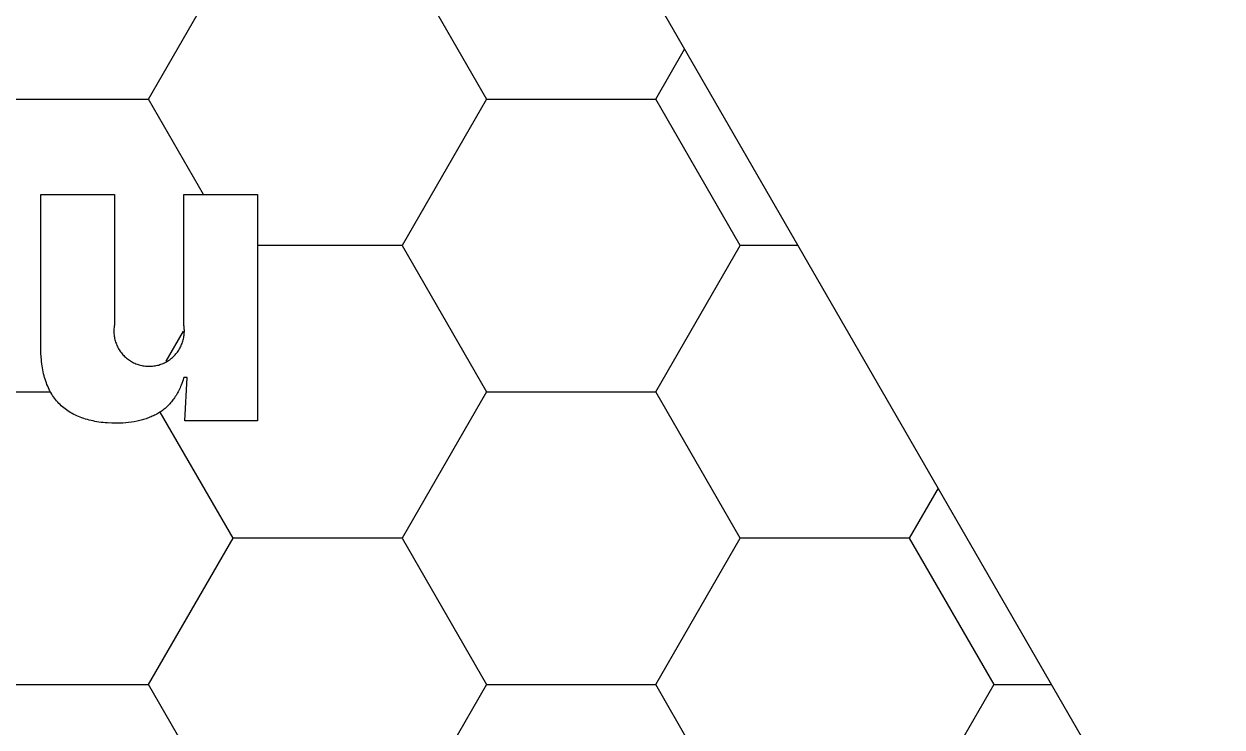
# Model space of a CAD drawing. Header units: millimetres. Extents: x 0 to 80, y 0 to 69.3.
# Drawn here: x 58.72 to 80, y 39.13 to 51.62 of the extents above; entities that cross this region are included whole.
import ezdxf

# ---------------------------------------------------------------- set-up
doc = ezdxf.new("R2010")
doc.units = ezdxf.units.MM
doc.header["$MEASUREMENT"] = 0
for name, color, linetype in [('CUT_PERIMETER', 1, 'CONTINUOUS'), ('HEX_BACKGROUND', 3, 'CONTINUOUS'), ('TEXT', 5, 'CONTINUOUS')]:
    doc.layers.add(name, color=color, linetype=linetype)

msp = doc.modelspace()

# ---------------------------------------------------------------- linework, layer by layer
at = {"layer": 'CUT_PERIMETER', "color": 1}
msp.add_line((80, 34.641), (60, 69.282), dxfattribs=at)
at = {"layer": 'HEX_BACKGROUND'}
for p, q in [((60.936, 50.28), (62.437, 52.88)), ((65.439, 52.88), (66.94, 50.28)), ((69.943, 50.28), (70.457, 51.17)), ((57.934, 50.28), (60.936, 50.28)), ((61.914, 48.586), (60.936, 50.28)), ((66.94, 50.28), (65.439, 47.68)), ((66.94, 50.28), (69.943, 50.28)), ((71.444, 47.68), (69.943, 50.28)), ((65.439, 47.68), (62.873, 47.68)), ((65.439, 47.68), (66.94, 45.08)), ((69.943, 45.08), (71.444, 47.68)), ((72.472, 47.68), (71.444, 47.68)), ((61.252, 45.627), (61.56, 46.161)), ((57.934, 45.08), (59.195, 45.08)), ((66.94, 45.08), (65.439, 42.48)), ((66.94, 45.08), (69.943, 45.08)), ((71.444, 42.48), (69.943, 45.08)), ((62.437, 42.48), (61.143, 44.722)), ((74.96, 43.37), (74.446, 42.48)), ((60.936, 39.88), (62.437, 42.48)), ((65.439, 42.48), (62.437, 42.48)), ((65.439, 42.48), (66.94, 39.88)), ((69.943, 39.88), (71.444, 42.48)), ((74.446, 42.48), (71.444, 42.48)), ((74.446, 42.48), (75.947, 39.88)), ((57.934, 39.88), (60.936, 39.88)), ((61.541, 38.832), (60.936, 39.88)), ((66.94, 39.88), (66.307, 38.783)), ((66.94, 39.88), (69.943, 39.88)), ((70.557, 38.816), (69.943, 39.88)), ((75.947, 39.88), (74.446, 37.28)), ((75.947, 39.88), (76.975, 39.88))]:
    msp.add_line(p, q, dxfattribs=at)
at = {"layer": 'TEXT'}
for p, q in [((59.026, 45.858), (59.026, 48.586)), ((59.026, 48.586), (60.334, 48.586)), ((60.334, 48.586), (60.334, 46.288)), ((61.565, 46.477), (61.565, 48.586)), ((61.565, 48.586), (62.873, 48.586)), ((62.873, 48.586), (62.873, 44.567)), ((61.565, 46.262), (61.565, 46.477)), ((60.322, 46.202), (60.321, 46.18)), ((60.321, 46.18), (60.321, 46.158)), ((60.324, 46.223), (60.322, 46.202)), ((60.327, 46.245), (60.324, 46.223)), ((60.33, 46.266), (60.327, 46.245)), ((60.334, 46.288), (60.33, 46.266)), ((61.568, 46.24), (61.565, 46.262)), ((61.57, 46.219), (61.568, 46.24)), ((61.572, 46.197), (61.57, 46.219)), ((61.573, 46.175), (61.572, 46.197)), ((61.573, 46.154), (61.573, 46.175)), ((60.321, 46.158), (60.321, 46.136)), ((60.321, 46.136), (60.322, 46.115)), ((60.322, 46.115), (60.324, 46.093)), ((60.324, 46.093), (60.327, 46.071)), ((60.327, 46.071), (60.331, 46.05)), ((60.331, 46.05), (60.335, 46.029)), ((60.335, 46.029), (60.34, 46.007)), ((60.34, 46.007), (60.345, 45.986)), ((60.345, 45.986), (60.352, 45.966)), ((60.352, 45.966), (60.359, 45.945)), ((61.533, 45.941), (61.541, 45.961)), ((61.541, 45.961), (61.547, 45.982)), ((61.547, 45.982), (61.553, 46.003)), ((61.553, 46.003), (61.558, 46.024)), ((61.558, 46.024), (61.562, 46.045)), ((61.562, 46.045), (61.566, 46.067)), ((61.566, 46.067), (61.569, 46.089)), ((61.569, 46.089), (61.571, 46.11)), ((61.571, 46.11), (61.572, 46.132)), ((61.572, 46.132), (61.573, 46.154)), ((59.027, 45.775), (59.026, 45.858)), ((59.031, 45.695), (59.027, 45.775)), ((60.359, 45.945), (60.367, 45.925)), ((60.367, 45.925), (60.375, 45.905)), ((60.375, 45.905), (60.385, 45.885)), ((60.385, 45.885), (60.394, 45.866)), ((60.394, 45.866), (60.405, 45.847)), ((60.405, 45.847), (60.416, 45.828)), ((60.416, 45.828), (60.428, 45.81)), ((60.428, 45.81), (60.441, 45.792)), ((60.441, 45.792), (60.454, 45.775)), ((60.454, 45.775), (60.467, 45.758)), ((60.467, 45.758), (60.482, 45.741)), ((61.409, 45.738), (61.424, 45.754)), ((61.424, 45.754), (61.437, 45.771)), ((61.437, 45.771), (61.451, 45.788)), ((61.451, 45.788), (61.463, 45.806)), ((61.463, 45.806), (61.475, 45.824)), ((61.475, 45.824), (61.487, 45.843)), ((61.487, 45.843), (61.497, 45.862)), ((61.497, 45.862), (61.507, 45.881)), ((61.507, 45.881), (61.517, 45.901)), ((61.517, 45.901), (61.525, 45.921)), ((61.525, 45.921), (61.533, 45.941)), ((59.034, 45.656), (59.031, 45.695)), ((59.038, 45.618), (59.034, 45.656)), ((59.042, 45.58), (59.038, 45.618)), ((59.047, 45.543), (59.042, 45.58)), ((59.053, 45.507), (59.047, 45.543)), ((60.482, 45.741), (60.496, 45.725)), ((60.496, 45.725), (60.512, 45.71)), ((60.512, 45.71), (60.528, 45.695)), ((60.528, 45.695), (60.544, 45.681)), ((60.544, 45.681), (60.561, 45.667)), ((60.561, 45.667), (60.578, 45.654)), ((60.578, 45.654), (60.596, 45.641)), ((60.596, 45.641), (60.614, 45.63)), ((60.614, 45.63), (60.633, 45.618)), ((60.633, 45.618), (60.652, 45.608)), ((60.652, 45.608), (60.672, 45.598)), ((60.672, 45.598), (60.691, 45.589)), ((60.691, 45.589), (60.711, 45.58)), ((60.711, 45.58), (60.732, 45.572)), ((60.732, 45.572), (60.752, 45.565)), ((60.752, 45.565), (60.773, 45.559)), ((60.773, 45.559), (60.794, 45.553)), ((60.794, 45.553), (60.815, 45.548)), ((60.815, 45.548), (60.836, 45.544)), ((60.836, 45.544), (60.858, 45.54)), ((60.858, 45.54), (60.88, 45.538)), ((60.88, 45.538), (60.901, 45.536)), ((60.901, 45.536), (60.923, 45.534)), ((60.923, 45.534), (60.945, 45.534)), ((60.945, 45.534), (60.966, 45.534)), ((60.966, 45.534), (60.988, 45.535)), ((60.988, 45.535), (61.01, 45.537)), ((61.01, 45.537), (61.031, 45.54)), ((61.031, 45.54), (61.053, 45.543)), ((61.053, 45.543), (61.074, 45.547)), ((61.074, 45.547), (61.096, 45.552)), ((61.096, 45.552), (61.117, 45.557)), ((61.117, 45.557), (61.137, 45.564)), ((61.137, 45.564), (61.158, 45.571)), ((61.158, 45.571), (61.178, 45.578)), ((61.178, 45.578), (61.199, 45.587)), ((61.199, 45.587), (61.218, 45.596)), ((61.218, 45.596), (61.238, 45.606)), ((61.238, 45.606), (61.257, 45.616)), ((61.257, 45.616), (61.276, 45.627)), ((61.276, 45.627), (61.294, 45.639)), ((61.294, 45.639), (61.312, 45.651)), ((61.312, 45.651), (61.329, 45.664)), ((61.329, 45.664), (61.346, 45.678)), ((61.346, 45.678), (61.363, 45.692)), ((61.363, 45.692), (61.379, 45.707)), ((61.379, 45.707), (61.394, 45.722)), ((61.394, 45.722), (61.409, 45.738)), ((59.059, 45.471), (59.053, 45.507)), ((59.066, 45.436), (59.059, 45.471)), ((59.074, 45.402), (59.066, 45.436)), ((59.082, 45.368), (59.074, 45.402)), ((59.091, 45.335), (59.082, 45.368)), ((59.1, 45.303), (59.091, 45.335)), ((61.565, 45.333), (61.547, 45.279)), ((61.625, 45.333), (61.565, 45.333)), ((61.582, 44.567), (61.625, 45.333)), ((59.111, 45.271), (59.1, 45.303)), ((59.122, 45.24), (59.111, 45.271)), ((59.133, 45.21), (59.122, 45.24)), ((59.146, 45.18), (59.133, 45.21)), ((59.159, 45.151), (59.146, 45.18)), ((59.172, 45.123), (59.159, 45.151)), ((59.186, 45.095), (59.172, 45.123)), ((61.474, 45.106), (61.462, 45.083)), ((61.485, 45.129), (61.474, 45.106)), ((61.496, 45.153), (61.485, 45.129)), ((61.507, 45.177), (61.496, 45.153)), ((61.518, 45.202), (61.507, 45.177)), ((61.528, 45.227), (61.518, 45.202)), ((61.547, 45.279), (61.528, 45.227)), ((59.201, 45.068), (59.186, 45.095)), ((59.217, 45.042), (59.201, 45.068)), ((59.233, 45.016), (59.217, 45.042)), ((59.25, 44.991), (59.233, 45.016)), ((59.268, 44.967), (59.25, 44.991)), ((59.286, 44.943), (59.268, 44.967)), ((59.305, 44.92), (59.286, 44.943)), ((59.325, 44.898), (59.305, 44.92)), ((59.345, 44.876), (59.325, 44.898)), ((61.342, 44.901), (61.327, 44.883)), ((61.357, 44.919), (61.342, 44.901)), ((61.371, 44.938), (61.357, 44.919)), ((61.385, 44.957), (61.371, 44.938)), ((61.399, 44.977), (61.385, 44.957)), ((61.412, 44.997), (61.399, 44.977)), ((61.425, 45.018), (61.412, 44.997)), ((61.438, 45.039), (61.425, 45.018)), ((61.45, 45.061), (61.438, 45.039)), ((61.462, 45.083), (61.45, 45.061)), ((59.366, 44.855), (59.345, 44.876)), ((59.387, 44.834), (59.366, 44.855)), ((59.409, 44.815), (59.387, 44.834)), ((59.432, 44.796), (59.409, 44.815)), ((59.456, 44.777), (59.432, 44.796)), ((59.48, 44.759), (59.456, 44.777)), ((59.505, 44.742), (59.48, 44.759)), ((59.53, 44.726), (59.505, 44.742)), ((59.556, 44.71), (59.53, 44.726)), ((59.582, 44.695), (59.556, 44.71)), ((59.61, 44.68), (59.582, 44.695)), ((59.638, 44.666), (59.61, 44.68)), ((61.083, 44.686), (61.063, 44.675)), ((61.102, 44.697), (61.083, 44.686)), ((61.121, 44.709), (61.102, 44.697)), ((61.14, 44.72), (61.121, 44.709)), ((61.159, 44.733), (61.14, 44.72)), ((61.177, 44.745), (61.159, 44.733)), ((61.195, 44.759), (61.177, 44.745)), ((61.213, 44.773), (61.195, 44.759)), ((61.23, 44.787), (61.213, 44.773)), ((61.247, 44.802), (61.23, 44.787)), ((61.264, 44.817), (61.247, 44.802)), ((61.28, 44.833), (61.264, 44.817)), ((61.296, 44.849), (61.28, 44.833)), ((61.312, 44.866), (61.296, 44.849)), ((61.327, 44.883), (61.312, 44.866)), ((59.666, 44.653), (59.638, 44.666)), ((59.695, 44.64), (59.666, 44.653)), ((59.725, 44.628), (59.695, 44.64)), ((59.755, 44.617), (59.725, 44.628)), ((59.786, 44.606), (59.755, 44.617)), ((59.818, 44.596), (59.786, 44.606)), ((59.85, 44.587), (59.818, 44.596)), ((59.883, 44.578), (59.85, 44.587)), ((59.917, 44.57), (59.883, 44.578)), ((59.951, 44.563), (59.917, 44.57)), ((59.986, 44.556), (59.951, 44.563)), ((60.021, 44.55), (59.986, 44.556)), ((60.057, 44.544), (60.021, 44.55)), ((60.094, 44.539), (60.057, 44.544)), ((60.131, 44.535), (60.094, 44.539)), ((60.169, 44.532), (60.131, 44.535)), ((60.208, 44.529), (60.169, 44.532)), ((60.287, 44.525), (60.208, 44.529)), ((60.368, 44.523), (60.287, 44.525)), ((60.424, 44.524), (60.368, 44.523)), ((60.478, 44.526), (60.424, 44.524)), ((60.531, 44.53), (60.478, 44.526)), ((60.583, 44.535), (60.531, 44.53)), ((60.634, 44.542), (60.583, 44.535)), ((60.684, 44.55), (60.634, 44.542)), ((60.733, 44.559), (60.684, 44.55)), ((60.78, 44.57), (60.733, 44.559)), ((60.804, 44.576), (60.78, 44.57)), ((60.827, 44.582), (60.804, 44.576)), ((60.85, 44.589), (60.827, 44.582)), ((60.872, 44.596), (60.85, 44.589)), ((60.895, 44.603), (60.872, 44.596)), ((60.917, 44.611), (60.895, 44.603)), ((60.938, 44.619), (60.917, 44.611)), ((60.96, 44.628), (60.938, 44.619)), ((60.981, 44.636), (60.96, 44.628)), ((61.002, 44.646), (60.981, 44.636)), ((61.023, 44.655), (61.002, 44.646)), ((61.043, 44.665), (61.023, 44.655)), ((61.063, 44.675), (61.043, 44.665)), ((62.873, 44.567), (61.582, 44.567))]:
    msp.add_line(p, q, dxfattribs=at)

doc.saveas('drawing.dxf')
